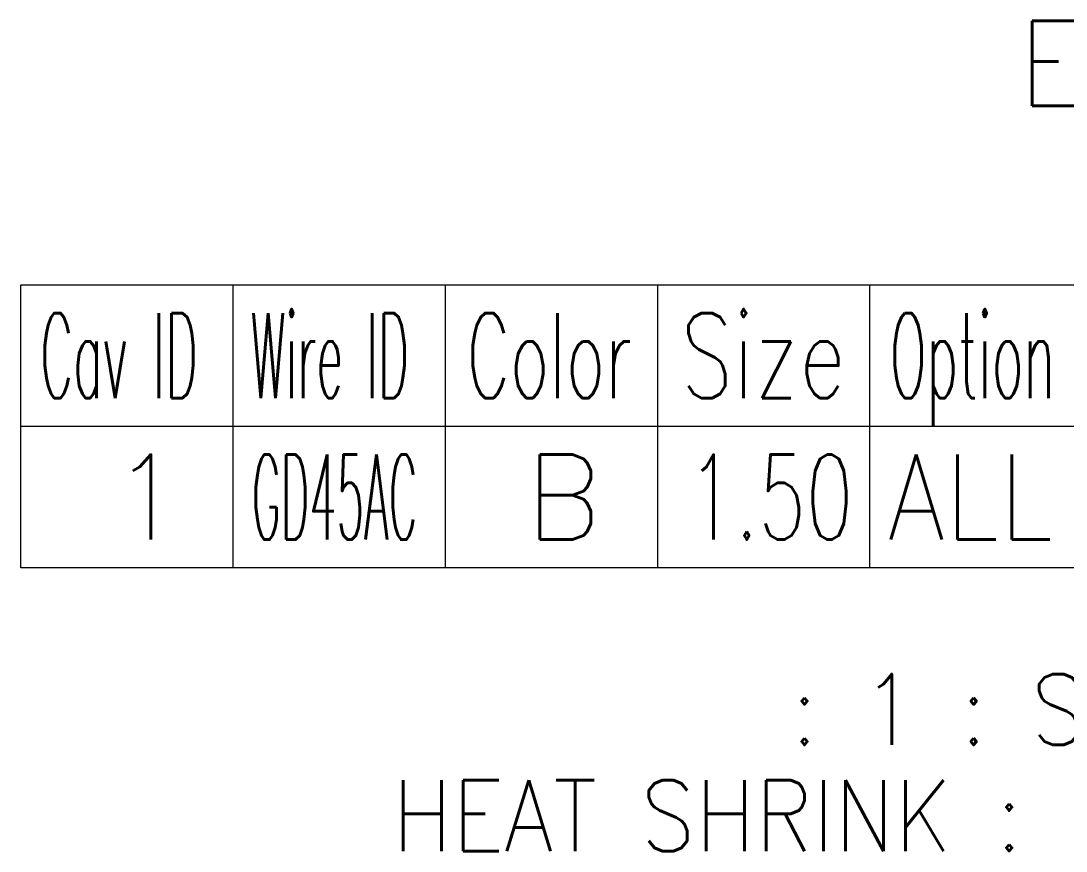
# Model space of a CAD drawing. Header units: inches. Extents: x 47316 to 59086, y 3141 to 11743.
# Drawn here: x 53348.56 to 53385.49, y 9769.73 to 9799.05 of the extents above; entities that cross this region are included whole.
import ezdxf

# ---------------------------------------------------------------- set-up
doc = ezdxf.new("R2010")
doc.units = ezdxf.units.IN
doc.header["$MEASUREMENT"] = 0
doc.styles.get("Standard").update_dxf_attribs({"font": ''})
doc.styles.get('Standard').set_extended_font_data('SimSun')

msp = doc.modelspace()

# ---------------------------------------------------------------- linework, layer by layer
at = {"color": 0, "linetype": 'Continuous', "lineweight": 15}
for p, q in [((53348.555, 9789.732), (53431.055, 9789.732)), ((53348.555, 9784.732), (53348.555, 9789.732)), ((53348.555, 9784.732), (53431.055, 9784.732))]:
    msp.add_line(p, q, dxfattribs=at)
at = {"color": 7, "linetype": 'Continuous', "lineweight": 15}
for p, q in [((53356.055, 9784.732), (53356.055, 9789.732)), ((53363.555, 9784.732), (53363.555, 9789.732)), ((53371.055, 9784.732), (53371.055, 9789.732)), ((53378.555, 9784.732), (53378.555, 9789.732))]:
    msp.add_line(p, q, dxfattribs=at)
at = {"color": 102, "linetype": 'Continuous', "lineweight": 15}
for p, q in [((53356.055, 9779.732), (53356.055, 9784.732)), ((53363.555, 9779.732), (53363.555, 9784.732)), ((53371.055, 9779.732), (53371.055, 9784.732)), ((53378.555, 9779.732), (53378.555, 9784.732))]:
    msp.add_line(p, q, dxfattribs=at)
at = {"color": 0, "linetype": 'Continuous', "lineweight": 15}
msp.add_lwpolyline([(53348.555, 9779.732), (53348.555, 9784.732), (53431.055, 9784.732), (53431.055, 9779.732)], close=True, dxfattribs=at)

# ---------------------------------------------------------------- texts
at = {"color": 6, "linetype": 'Continuous', "lineweight": 20, "insert": (53383.827, 9799.049), "char_height": 3, "width": 12.98571, "attachment_point": 1}
msp.add_mtext('\\Fromans.shx;\\W0.9000000000;\\T1.0000000000;\\o\\lEBG05', dxfattribs=at)
at = {"color": 7, "linetype": 'Continuous', "lineweight": 15, "char_height": 3, "attachment_point": 1}
for s, insert, width in [('\\Fromans.shx;\\W0.4292452830;\\T1.0000000000;\\o\\lCav ID', (53349.239, 9788.732), 6.5), ('\\Fromans.shx;\\W0.4026548673;\\T1.0000000000;\\o\\lWire ID', (53356.67, 9788.732), 6.5), ('\\Fromans.shx;\\W0.5687500000;\\T1.0000000000;\\o\\lColor', (53364.299, 9788.732), 6.5), ('\\Fromans.shx;\\W0.7222222222;\\T1.0000000000;\\o\\lSize', (53371.865, 9788.732), 6.5), ('\\Fromans.shx;\\W0.4595959596;\\T1.0000000000;\\o\\lOption', (53379.252, 9788.732), 6.5), ('\\Fromans.shx;\\W1.0000000000;\\T1.0000000000;\\o\\l1', (53351.734, 9783.732), 2.85714)]:
    msp.add_mtext(s, dxfattribs=dict(at, insert=insert, width=width))
at = {"color": 21, "linetype": 'Continuous', "lineweight": 15, "char_height": 3, "width": 6.5, "attachment_point": 1}
for s, insert in [('\\Fromans.shx;\\W0.3760330579;\\T1.0000000000;\\o\\lGD45AC', (53356.716, 9783.732)), ('\\Fromans.shx;\\W0.6500000000;\\T1.0000000000;\\o\\l1.50', (53372.112, 9783.732))]:
    msp.add_mtext(s, dxfattribs=dict(at, insert=insert))
at = {"color": 140, "linetype": 'Continuous', "lineweight": 15, "char_height": 3, "attachment_point": 1}
for s, insert, width in [('\\Fromans.shx;\\W1.0000000000;\\T1.0000000000;\\o\\lB', (53366.377, 9783.732), 3), ('\\Fromans.shx;\\W0.8750000000;\\T1.0000000000;\\o\\lALL', (53379.18, 9783.732), 6.5)]:
    msp.add_mtext(s, dxfattribs=dict(at, insert=insert, width=width))
at = {"color": 42, "linetype": 'Continuous', "lineweight": 15, "char_height": 2.5, "attachment_point": 1}
for s, insert, width in [('\\Fromans.shx;\\W0.9000000000;\\T1.0000000000;\\o\\l : 1 : ST6-1F-B', (53374.216, 9775.982), 31.17857), ('\\Fromans.shx;\\W0.9000000000;\\T1.0000000000;\\o\\lHEAT SHRINK : 1.0 : HDWT4-30', (53361.68, 9772.232), 57.10714)]:
    msp.add_mtext(s, dxfattribs=dict(at, insert=insert, width=width))

doc.saveas('drawing.dxf')
